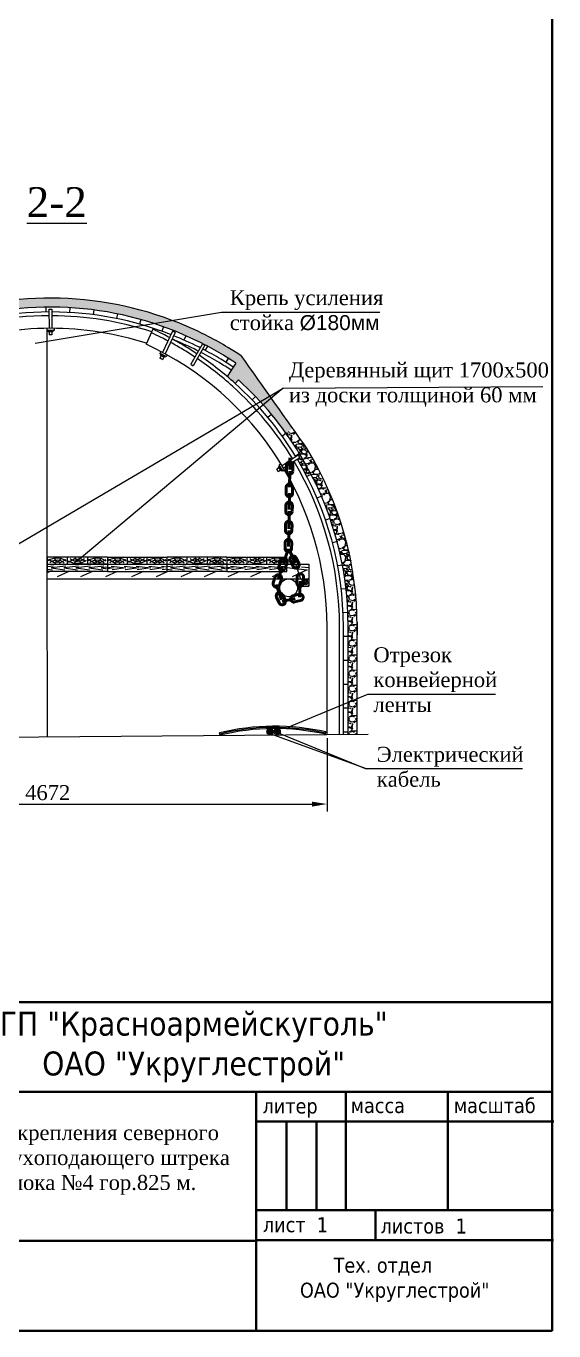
# Model space of a CAD drawing. Header units: millimetres. Extents: x -46762 to 161452, y -66984 to 31524.
# Drawn here: x -22425 to -18009, y -331 to 10580 of the extents above; entities that cross this region are included whole.
import ezdxf

# ---------------------------------------------------------------- set-up
doc = ezdxf.new("R2010")
doc.units = ezdxf.units.MM
doc.header["$LTSCALE"] = 0.5
doc.styles.get("Standard").update_dxf_attribs({"font": 'TIMES.TTF'})
doc.linetypes.add('BATTING', pattern='A,0.00254,-2.54,[134,ltypeshp.shx,S=2.54,R=0,X=-2.54,Y=0],-5.08,[134,ltypeshp.shx,S=2.54,R=180,X=2.54,Y=0],-2.54', length=10.16254)
doc.dimstyles.new('ISO-25', dxfattribs={"dimscale": 50, "dimtxt": 2.5, "dimasz": 2.5, "dimexe": 1.25, "dimexo": 0.625, "dimtad": 1, "dimdec": 0, "dimtxsty": 'Standard', "dimcen": 2.5, "dimadec": 0, "dimazin": 0, "dimtfac": 1, "dimtdec": 0, "dimtmove": 0, "dimatfit": 3, "dimfxl": 1, "dimarcsym": 0})
pattern_1 = [(228.0128, (-87551.027, 2118.515), (-1016.0008633, -1143.0014045), [17.08605, -1691.525]), (184.9697, (-87562.4573, 2105.8154), (1524.0024653, 126.99910377), [29.32025, -2902.7]), (132.5104, (-87591.667, 2103.2754), (1269.9990759, -1397.0013646), [20.6741, -2046.735]), (267.2737, (-87641.197, 2071.5254), (126.99944854, 2539.99918267), [26.70025, -2643.32]), (292.8337, (-87642.467, 2044.8554), (-635.0018028, 1524.0008665), [26.1817, -2591.99]), (357.2737, (-87632.307, 2020.7254), (-2539.99918267, 126.99944854), [26.70025, -2643.32]), (37.6942, (-87605.6373, 2019.4554), (-1651.00104306, -1269.99886785), [35.3097, -3495.655]), (72.2553, (-87577.6973, 2041.0454), (889.00177827, 2794.0008103), [33.336, -3300.265]), (121.4296, (-87567.537, 2072.7954), (-1016.00026176, 1650.998058), [26.79065, -2652.275]), (175.2364, (-87581.507, 2095.655), (1396.9989027, -126.9988081), [30.58565, -1498.695]), (222.3974, (-87611.9873, 2098.1954), (-1524.00004586, -1396.99818253), [39.5539, -3915.84]), (138.8141, (-87515.467, 2070.255), (-888.9994337, 761.9988279), [13.50025, -1336.53]), (171.4692, (-87525.627, 2079.1454), (1650.9974798, -254.00064), [25.6841, -2542.73]), (225, (-87551.03, 2082.955), (-3e-14, -126.99991), [17.96045, -161.6445]), (203.1986, (-87559.917, 2098.195), (635.0021413, 254.0011137), [9.67205, -957.53]), (291.8014, (-87568.807, 2094.385), (-127.000089, 381.0002454), [13.6783, -670.24]), (30.9638, (-87563.727, 2081.685), (380.999598, 254.000198), [22.216, -718.315]), (161.5651, (-87544.677, 2093.115), (254.000116, -126.99981), [16.06435, -385.545]), (16.3895, (-87642.467, 2094.3854), (1270.0007007, 380.9992075), [22.5044, -2227.94]), (70.3462, (-87620.877, 2100.735), (-507.9985844, -1396.9980244), [18.87995, -1869.11]), (293.1986, (-87544.677, 2118.515), (-254.0011137, 635.0021413), [19.344, -947.86]), (343.6105, (-87537.057, 2100.7354), (-1270.0007007, 380.9992075), [22.5044, -2227.94]), (339.444, (-87642.467, 2015.645), (-635.0007882, 253.9996918), [21.70175, -1063.385]), (294.7751, (-87622.147, 2008.025), (-634.9985202, 1396.9993513), [18.1836, -1800.18]), (66.8014, (-87543.407, 1991.515), (254.0011137, 635.0021413), [19.344, -947.86]), (17.354, (-87535.787, 2009.2954), (-1651.0000891, -507.9992338), [21.28915, -2107.62]), (69.444, (-87605.637, 1991.515), (-253.9996918, -635.0007882), [10.8509, -1074.24]), (101.3099, (-87551.027, 1991.515), (-126.999373, 507.998373), [6.47575, -641.1]), (165.9638, (-87552.297, 1997.865), (381.000268, -126.99978), [26.1817, -497.4525]), (186.009, (-87577.697, 2004.2154), (1269.9981272, 126.9997034), [24.26335, -2402.07]), (303.6901, (-87563.727, 2070.255), (-127.000044, 253.999755), [18.3162, -439.589]), (353.1572, (-87553.5673, 2055.0154), (2159.00089283, -254.0011376), [31.97785, -3165.8]), (60.9454, (-87521.817, 2051.205), (-507.9988183, -888.9978805), [13.0754, -1294.47]), (90, (-87515.47, 2062.64), (-127, 127), [7.62, -119.38]), (120.2564, (-87580.237, 2008.025), (507.9989233, -888.9995516), [17.64335, -1746.695]), (48.0128, (-87589.127, 2023.265), (1016.0008633, 1143.0014045), [34.17215, -1674.44]), (0, (-87566.27, 2048.67), (127, 127), [33.02, -93.98]), (325.3048, (-87533.247, 2048.665), (-1269.99779955, 889.0000845), [20.0805, -1987.965]), (254.0546, (-87516.737, 2037.235), (-127.000324, -508.00121), [18.49145, -906.085]), (207.646, (-87521.8173, 2019.4554), (-2412.99915245, -1270.00079874), [30.10725, -2980.625]), (175.4261, (-87548.4873, 2005.4854), (-1651.00038024, 126.99938556), [31.85145, -3153.29]), (175.4261, (-87548.4873, 2005.4854), (-1651.00038024, 126.99938556), [31.85145, -3153.29])]

# ---------------------------------------------------------------- blocks, each defined once
blk = doc.blocks.new('*D20')
at = {"color": 0, "lineweight": -2}
for p, q in [((-24580, 4590), (-24580, 4012)), ((-19907, 4627), (-19907, 4012)), ((-24455, 4075), (-20032, 4075))]:
    blk.add_line(p, q, dxfattribs=at)
at = {"color": 0}
for points in [[(-24455, 4095), (-24455, 4054), (-24580, 4075)], [(-20032, 4095), (-20032, 4054), (-19907, 4075)]]:
    blk.add_solid(points, dxfattribs=at)
at = {"layer": 'Defpoints', "color": 0}
for p in [(-24580, 4621), (-19907, 4658), (-19907, 4075)]:
    blk.add_point(p, dxfattribs=at)
at = {"color": 0, "lineweight": 15, "insert": (-22244, 4170), "char_height": 125, "attachment_point": 5}
blk.add_mtext('4672', dxfattribs=at)

msp = doc.modelspace()

# ---------------------------------------------------------------- hatches: boundary and pattern name
at = {"ltscale": 2}
h = msp.add_hatch(dxfattribs=at)
h.set_pattern_fill('GRAVEL', color=256, scale=5, style=0)
h.set_pattern_definition(pattern_1)
h.paths.add_polyline_path([(-23697.66, 7651.65), (-23732.3, 7702.81, 0.00002849), (-23732.56, 7702.64), (-23750.25, 7729.31), (-23772.35, 7762.65, -0.01324575), (-23646.24, 7841.53, -0.01746551), (-23473.9, 7935.13, -0.02187259), (-23249.57, 8035, -0.09405813), (-22220.74, 8230.27), (-22220.74, 8305.27, 0.09405813), (-23277.05, 8104.79, 0.02187259), (-23507.37, 8002.25, 0.01746551), (-23684.31, 7906.15, 0.01324575), (-23813.79, 7825.16, 0.03169954), (-24486.45, 6881.27, 0.02224371), (-24597.4, 6653.19), (-24531.43, 6616.75, -0.02289712), (-24420.53, 6845.49, -0.08522939), (-23838.87, 7583.79), (-23812.1, 7554.08, -0.01373888)])
h = msp.add_hatch(dxfattribs=at)
h.set_pattern_fill('GRAVEL', color=256, scale=5, style=0)
h.set_pattern_definition(pattern_1)
h.paths.add_polyline_path([(-20627.69, 7825.16, 0.01110516), (-20735.96, 7893.53, 0.01580082), (-20895, 7982.37, 0.02407775), (-21147.28, 8097.97, 0.09468197), (-22209.42, 8305.25, 0.00098218), (-22220.74, 8305.27), (-22220.74, 8230.27, -0.00098218), (-22209.71, 8230.25, -0.09468197), (-21175.21, 8028.36, -0.02407775), (-20929.49, 7915.77, -0.01580082), (-20774.59, 7829.24, -0.01110516), (-20669.14, 7762.65), (-20691.24, 7729.31), (-20743.23, 7650.89, -0.0082353), (-20675.27, 7591.65), (-20648.5, 7621.36, -0.05404135), (-20249.61, 7175.11), (-20196.68, 7216.81, -0.00100216)])
h = msp.add_hatch(dxfattribs=at)
h.set_pattern_fill('GRAVEL', color=256, scale=5, style=0)
h.set_pattern_definition(pattern_1)
h.paths.add_polyline_path([(-20070.06, 7037.67, -0.00010043), (-20196.95, 7216.6), (-20249.61, 7175.11, -0.01828476), (-20137.51, 7005.82), (-20171.65, 6984.97, -0.00069968), (-20167.66, 6978.43), (-20147.44, 6991.51), (-20134.58, 6971.25), (-20155.3, 6957.85, -0.01513296), (-20074.95, 6813.01), (-20039.88, 6831.1, -0.07272777), (-19778.73, 6074.47), (-19704.86, 6087.49, 0.09030634)])
h = msp.add_hatch(dxfattribs=at)
h.set_pattern_fill('GRAVEL', color=256, scale=5, style=0)
h.set_pattern_definition(pattern_1)
h.paths.add_polyline_path([(-19704.34, 6084.75), (-19778.55, 6073.51, -0.01632835), (-19750.82, 5895.05), (-19672.61, 5871.82, 0.01895074)])
h.paths.add_polyline_path([(-19672.61, 5871.82), (-19750.82, 5895.05, -0.02862446), (-19730.49, 5579.25), (-19655.65, 5595.84, 0.02434565)])
h = msp.add_hatch(dxfattribs=at)
h.set_pattern_fill('GRAVEL', color=256, scale=5, style=0)
h.set_pattern_definition(pattern_1)
h.paths.add_polyline_path([(-19655.65, 5595.84), (-19730.49, 5579.25, -0.00161747), (-19730.43, 5561.36), (-19655.43, 5490.4)])
h = msp.add_hatch(dxfattribs=at)
h.set_pattern_fill('GRAVEL', color=256, scale=5, style=0)
h.set_pattern_definition(pattern_1)
h.paths.add_polyline_path([(-19730.43, 5561.36, -0.00027377), (-19730.43, 5558.33), (-19730.43, 5494.56), (-19710.98, 5466.44), (-19655.43, 5489.65), (-19655.43, 5490.4)])
h = msp.add_hatch(dxfattribs=at)
h.set_pattern_fill('GRAVEL', color=256, scale=5, style=0)
h.set_pattern_definition(pattern_1)
h.paths.add_polyline_path([(-19730.43, 5494.56), (-19730.43, 5350.71), (-19655.43, 5336.3), (-19655.43, 5386.13)])
h = msp.add_hatch(dxfattribs=at)
h.set_pattern_fill('GRAVEL', color=256, scale=5, style=0)
h.set_pattern_definition(pattern_1)
h.paths.add_polyline_path([(-19655.43, 5489.65), (-19710.98, 5466.44), (-19655.43, 5386.13)])
h = msp.add_hatch(dxfattribs=at)
h.set_pattern_fill('GRAVEL', color=256, scale=5, style=0)
h.set_pattern_definition(pattern_1)
h.paths.add_polyline_path([(-19655.43, 5336.3), (-19730.43, 5350.71), (-19730.43, 5148.39), (-19655.43, 5186.38)])
h.paths.add_polyline_path([(-19655.43, 5186.38), (-19730.43, 5148.39), (-19730.43, 4829.52), (-19655.43, 4795.02)])
edge = h.paths.add_edge_path()
edge.add_line((-19655.43, 4795.02), (-19730.43, 4829.52))
edge.add_line((-19730.43, 4829.52), (-19730.43, 4660.51))
edge.add_spline(control_points=[(-19730.43, 4660.51), (-19705.42, 4661.33), (-19680.42, 4662.19), (-19655.43, 4663.1)], knot_values=[37.16319278, 37.16319278, 37.16319278, 37.16319278, 38.66341636, 38.66341636, 38.66341636, 38.66341636], degree=3, periodic=0)
edge.add_line((-19655.43, 4663.1), (-19655.43, 4795.02))
at = {"lineweight": 15, "ltscale": 0.05}
for points in [[(-20359.96, 4679.5, 1), (-20409.96, 4679.5, 1)], [(-20298.7, 4679.99, 1), (-20348.7, 4679.99, 1)]]:
    msp.add_hatch(color=256, dxfattribs=at).paths.add_polyline_path(points)

# ---------------------------------------------------------------- linework, layer by layer
at = {"lineweight": 40}
for p, q in [((-18022.98, 18482.97), (-18022.98, -330.51)), ((-27272.98, 2419.49), (-18022.98, 2419.49)), ((-18022.98, -330.51), (-18022.98, 2419.49)), ((-24022.73, 1668.6), (-18022.73, 1668.6)), ((-20500.02, -321.65), (-20500.02, 1664.71)), ((-19748.69, 684.11), (-19748.69, 1661.18)), ((-18896.53, 1665.1), (-18896.53, 680.18)), ((-20498.75, 1421.82), (-18009.03, 1421.82)), ((-20247.42, 1421.82), (-20247.42, 680.18)), ((-19996.09, 1421.82), (-19996.09, 680.18)), ((-20498.75, 680.18), (-18012.96, 680.18)), ((-19501.29, 680.18), (-19501.29, 432.97)), ((-24020.39, 423.88), (-20498.68, 423.88)), ((-20498.75, 429.05), (-18012.96, 429.05)), ((-46762.33, -330.51), (-18022.98, -330.51))]:
    msp.add_line(p, q, dxfattribs=at)
at = {"lineweight": 15, "ltscale": 0.05}
for p, q in [((-22348.64, 7927.84), (-20790.04, 8188.83)), ((-19567.96, 4990.85), (-20234.71, 4713.92)), ((-18498.24, 4990.85), (-19567.96, 4990.85))]:
    msp.add_line(p, q, dxfattribs=at)
at = {"ltscale": 2}
for p, q in [((-22259.2, 8230.01), (-22258.65, 8190.01)), ((-22059.12, 8225.62), (-22061.42, 8185.68)), ((-21858.84, 8206.85), (-21864, 8167.19)), ((-21661.43, 8174), (-21669.4, 8134.81)), ((-21465.87, 8126.9), (-21476.62, 8088.37)), ((-22250.65, 8042.67), (-22250.25, 6078.72)), ((-21275.15, 8066.27), (-21288.62, 8028.6)), ((-21088.29, 7991.79), (-21104.42, 7955.19)), ((-20908.15, 7904.6), (-20926.85, 7869.24)), ((-21047.39, 7752.7), (-21026.76, 7740.47)), ((-20733.81, 7804.27), (-20754.99, 7770.33)), ((-20731.65, 7804.09), (-20753.75, 7770.76)), ((-20669.14, 7762.65), (-20691.24, 7729.31)), ((-20691.24, 7729.31), (-20743.23, 7650.89)), ((-20648.5, 7621.36), (-20675.27, 7591.65)), ((-20504.74, 7482.13), (-20533.59, 7454.42)), ((-20370.72, 7332.09), (-20401.5, 7306.54)), ((-20249.61, 7175.11), (-20281.06, 7150.33)), ((-20137.51, 7005.82), (-20171.65, 6984.97)), ((-20039.88, 6831.1), (-20074.95, 6813.01)), ((-19953.99, 6649.2), (-19990.49, 6633.61)), ((-19881.88, 6462.53), (-19919.59, 6449.54)), ((-19823.18, 6270.11), (-19861.86, 6259.86)), ((-22250.25, 6080.68), (-20058.71, 6080.68)), ((-22250.25, 6078.72), (-22249.96, 4639.51)), ((-20167.24, 6074.86), (-20129.99, 5959.43)), ((-20058.71, 6080.68), (-20058.71, 5958.39)), ((-19778.55, 6073.51), (-19818.21, 6067.51)), ((-22250.23, 5958.39), (-20058.71, 5958.39)), ((-19748.57, 5876.08), (-19788.4, 5871.49)), ((-19732.89, 5676.56), (-19772.91, 5674.85)), ((-19655.65, 5595.84), (-19655.43, 5490.4)), ((-19730.43, 5475.52), (-19770.43, 5475.52)), ((-19730.43, 5275.52), (-19770.43, 5275.52)), ((-19730.43, 5075.52), (-19770.43, 5075.52)), ((-19730.43, 4875.52), (-19770.43, 4875.52)), ((-24908.24, 4618.25), (-19562.65, 4658.33)), ((-19730.43, 4675.52), (-19770.43, 4675.52))]:
    msp.add_line(p, q, dxfattribs=at)
for p, q in [((-22234.06, 8214.24), (-22210.06, 8214.24)), ((-22234.06, 8214.24), (-22232.72, 8052.48)), ((-22210.06, 8214.25), (-22208.74, 8052.16)), ((-22250.74, 8052.69), (-22250.6, 8036.04)), ((-22241.27, 8035.79), (-22241.17, 8023.5)), ((-22232.6, 8035.86), (-22232.3, 7999.82)), ((-22220.74, 8023.22), (-22220.74, 8035.68)), ((-22208.59, 8035.43), (-22208.29, 7998.73)), ((-22200.13, 8035.18), (-22199.97, 8022.75)), ((-22190.75, 8051.85), (-22190.59, 8034.95)), ((-21363.72, 8044.92), (-21420.97, 7920.45)), ((-21198.88, 8029.02), (-21282.83, 7850.12)), ((-21177.66, 8017.75), (-21261.34, 7839.47)), ((-21298.98, 7858.1), (-21306.05, 7843.02)), ((-20950.29, 7924.82), (-21047.39, 7752.7)), ((-20929.97, 7912), (-21026.76, 7740.47)), ((-21289.9, 7835.08), (-21305.21, 7802.45)), ((-21297.75, 7838.77), (-21302.97, 7827.64)), ((-21279.57, 7829.93), (-21284.45, 7818.44)), ((-21268.44, 7824.31), (-21284.03, 7791.09)), ((-21260.91, 7820.43), (-21266.14, 7809.15)), ((-21245.25, 7831.41), (-21252.41, 7816.1)), ((-20714.04, 7707.23), (-20714.04, 7707.23)), ((-20691.24, 7729.31), (-20708.92, 7702.64)), ((-20708.37, 7703.48), (-20708.37, 7703.48)), ((-20147.44, 6991.51), (-20283.29, 6903.68)), ((-20147.44, 6991.51), (-20134.58, 6971.25)), ((-20297.25, 6894.67), (-20327.52, 6875.1)), ((-20284.75, 6874.17), (-20315.57, 6854.25)), ((-20301.96, 6901.95), (-20312.28, 6895.28)), ((-20292.76, 6919), (-20306.75, 6909.96)), ((-20301.57, 6877.89), (-20291.05, 6884.57)), ((-20134.57, 6971.25), (-20270.71, 6883.27)), ((-20280.43, 6866.89), (-20290.83, 6860.1)), ((-20261.32, 6867.91), (-20275.51, 6858.71)), ((-19907.43, 4658.33), (-19907.43, 5558.33)), ((-19802.43, 4658.33), (-19802.43, 5558.33)), ((-19770.43, 4658.33), (-19770.43, 5558.33)), ((-19730.43, 4658.33), (-19730.43, 5558.33)), ((-19655.43, 4658.33), (-19655.43, 5558.33))]:
    msp.add_line(p, q)
at = {"lineweight": 15, "ltscale": 2}
for p, q in [((-20790.04, 8188.83), (-19465.67, 8188.83)), ((-22719.49, 6115.52), (-20273.91, 7554.01)), ((-20273.91, 7554.01), (-21997.3, 6106.16)), ((-20273.91, 7554.01), (-18101.13, 7567.92)), ((-19577.03, 4368.77), (-20384.1, 4662.39)), ((-20315.14, 4671.95), (-19580.22, 4368.24)), ((-18270.92, 4368.77), (-19577.03, 4368.77))]:
    msp.add_line(p, q, dxfattribs=at)
at = {"lineweight": 50}
for p, q in [((-20246.89, 6858.75), (-20246, 6911.63)), ((-20217.42, 6970.79), (-20219.07, 6873.11)), ((-20192.83, 6857.84), (-20191.94, 6910.72)), ((-20249.88, 6673.05), (-20248.99, 6725.93)), ((-20195.82, 6672.15), (-20194.93, 6725.03)), ((-20252.42, 6522.03), (-20251.53, 6574.91)), ((-20198.36, 6521.12), (-20197.47, 6574.01)), ((-20224.78, 6525.21), (-20227.28, 6376.42)), ((-20255.11, 6362.06), (-20254.22, 6414.95)), ((-20201.04, 6361.16), (-20200.16, 6414.04)), ((-20257.64, 6211.04), (-20256.75, 6263.92)), ((-20203.58, 6210.14), (-20202.69, 6263.02)), ((-20309.07, 6061.62), (-20292.19, 6111.74)), ((-20225.62, 6208.84), (-20173.05, 6089.25)), ((-20191.56, 6064), (-20214.33, 6111.73)), ((-20142.75, 6087.28), (-20165.53, 6135.01)), ((-20257.83, 6044.36), (-20240.95, 6094.48)), ((-20356.7, 5923.97), (-20339.82, 5974.1)), ((-20332.28, 5910.18), (-20288.54, 5782.91)), ((-20305.45, 5906.72), (-20288.57, 5956.84)), ((-20157.61, 5974.82), (-20159.91, 5921.99)), ((-20103.59, 5972.46), (-20105.89, 5919.63)), ((-20307.05, 5757.66), (-20329.82, 5805.4)), ((-20258.25, 5780.94), (-20281.02, 5828.68)), ((-20140.38, 5829.43), (-20191.92, 5817.56)), ((-20128.24, 5776.75), (-20179.78, 5764.87))]:
    msp.add_line(p, q, dxfattribs=at)
at = {"linetype": 'Continuous', "lineweight": 50}
for p, q in [((-20219.04, 6859.82), (-20221.31, 6724.66)), ((-20222.03, 6674.12), (-20224.3, 6538.97)), ((-20227.26, 6363.14), (-20229.53, 6227.98)), ((-20231.04, 6209.93), (-20271.64, 6085.56)), ((-20281.63, 6059.7), (-20314.51, 5962.02)), ((-20138.8, 5804.02), (-20132.9, 5939.07)), ((-20282.73, 5768.52), (-20173.11, 5793.91))]:
    msp.add_line(p, q, dxfattribs=at)
at = {"ltscale": 0.05}
for p, q in [((-22244.71, 6080.68), (-22244.71, 6140.68)), ((-22244.71, 6080.68), (-22244.71, 6140.68)), ((-21892.23, 6140.68), (-22243.73, 6140.68)), ((-22238.43, 6122.02), (-22176.84, 6086.39)), ((-22192.59, 6134.97), (-22165.86, 6092.4)), ((-22131.46, 6133.58), (-22156.53, 6098.99)), ((-22092.09, 6117.39), (-22152.3, 6087.78)), ((-22078.71, 6080.68), (-22078.71, 6140.68)), ((-22069.4, 6098), (-22007.81, 6133.63)), ((-22023.55, 6085.04), (-21996.83, 6127.61)), ((-21962.42, 6086.43), (-21987.5, 6121.03)), ((-21744.71, 6140.68), (-21984.58, 6140.68)), ((-21923.06, 6102.63), (-21983.26, 6132.24)), ((-21910.71, 6140.68), (-21910.71, 6080.68)), ((-21905.13, 6122.02), (-21843.54, 6086.39)), ((-21859.28, 6134.97), (-21832.56, 6092.4)), ((-21798.15, 6133.58), (-21823.23, 6098.99)), ((-21758.79, 6117.39), (-21818.99, 6087.78)), ((-21744.71, 6140.68), (-21504.84, 6140.68)), ((-21744.71, 6140.68), (-21744.71, 6080.68)), ((-21744.71, 6140.68), (-21744.71, 6080.68)), ((-21736.4, 6122.02), (-21674.81, 6086.39)), ((-21690.56, 6134.97), (-21663.83, 6092.4)), ((-21629.42, 6133.58), (-21654.5, 6098.99)), ((-21590.06, 6117.39), (-21650.26, 6087.78)), ((-21597.19, 6140.68), (-21245.69, 6140.68)), ((-21578.71, 6140.68), (-21578.71, 6080.68)), ((-21567.37, 6098), (-21505.78, 6133.63)), ((-21521.52, 6085.04), (-21494.8, 6127.61)), ((-21460.39, 6086.43), (-21485.47, 6121.03)), ((-21421.03, 6102.63), (-21481.23, 6132.24)), ((-21410.71, 6080.68), (-21410.71, 6140.68)), ((-21403.1, 6122.02), (-21341.51, 6086.39)), ((-21357.25, 6134.97), (-21330.52, 6092.4)), ((-21296.12, 6133.58), (-21321.2, 6098.99)), ((-21256.76, 6117.39), (-21316.96, 6087.78)), ((-21244.71, 6080.68), (-21244.71, 6140.68)), ((-21244.71, 6080.68), (-21244.71, 6140.68)), ((-20892.23, 6140.68), (-21243.73, 6140.68)), ((-21235.98, 6122.02), (-21174.39, 6086.39)), ((-21190.13, 6134.97), (-21163.41, 6092.4)), ((-21129, 6133.58), (-21154.08, 6098.99)), ((-21089.64, 6117.39), (-21149.84, 6087.78)), ((-21078.71, 6080.68), (-21078.71, 6140.68)), ((-21066.95, 6098), (-21005.36, 6133.63)), ((-21021.1, 6085.04), (-20994.37, 6127.61)), ((-20959.97, 6086.43), (-20985.05, 6121.03)), ((-20744.71, 6140.68), (-20984.58, 6140.68)), ((-20920.61, 6102.63), (-20980.81, 6132.24)), ((-20910.71, 6140.68), (-20910.71, 6080.68)), ((-20902.68, 6122.02), (-20841.08, 6086.39)), ((-20856.83, 6134.97), (-20830.1, 6092.4)), ((-20795.7, 6133.58), (-20820.78, 6098.99)), ((-20756.34, 6117.39), (-20816.54, 6087.78)), ((-20744.71, 6140.68), (-20744.71, 6080.68)), ((-20744.71, 6140.68), (-20504.84, 6140.68)), ((-20744.71, 6140.68), (-20744.71, 6080.68)), ((-20734.64, 6122.02), (-20673.05, 6086.39)), ((-20688.8, 6134.97), (-20662.07, 6092.4)), ((-20627.66, 6133.58), (-20652.74, 6098.99)), ((-20588.3, 6117.39), (-20648.5, 6087.78)), ((-20597.19, 6140.68), (-20245.69, 6140.68)), ((-20578.71, 6140.68), (-20578.71, 6080.68)), ((-20565.61, 6098), (-20504.02, 6133.63)), ((-20519.76, 6085.04), (-20493.03, 6127.61)), ((-20458.63, 6086.43), (-20483.71, 6121.03)), ((-20419.27, 6102.63), (-20479.47, 6132.24)), ((-20410.71, 6080.68), (-20410.71, 6140.68)), ((-20401.34, 6122.02), (-20339.75, 6086.39)), ((-20355.49, 6134.97), (-20328.76, 6092.4)), ((-20294.36, 6133.58), (-20319.44, 6098.99)), ((-20255, 6117.39), (-20315.2, 6087.78)), ((-20244.71, 6080.68), (-20244.71, 6140.68)), ((-22250.24, 6039.06), (-22244.71, 6038.42)), ((-22221.15, 6020.68), (-22250.24, 6007.57)), ((-22244.71, 6020.68), (-22244.71, 6080.68)), ((-22244.71, 6020.68), (-22244.71, 6080.68)), ((-22196.39, 6065.5), (-22244.71, 6059.35)), ((-22244.71, 6038.97), (-22204.22, 6033.08)), ((-21744.71, 6020.68), (-22244.71, 6020.68)), ((-22092.34, 6065.5), (-22215.41, 6049.85)), ((-22215.41, 6049.85), (-22100.17, 6033.08)), ((-22066.26, 6020.68), (-22165.39, 5976.01)), ((-21986.05, 6065.5), (-22109.12, 6049.85)), ((-22109.12, 6049.85), (-21993.89, 6033.08)), ((-21885.36, 6065.5), (-22008.43, 6049.85)), ((-22008.43, 6049.85), (-21893.19, 6033.08)), ((-21744.71, 6080.68), (-21984.58, 6080.68)), ((-21869.67, 6020.68), (-21968.8, 5976.01)), ((-21775.72, 6065.5), (-21898.79, 6049.85)), ((-21898.79, 6049.85), (-21783.55, 6033.08)), ((-21744.71, 6056.49), (-21796.98, 6049.85)), ((-21796.98, 6049.85), (-21744.71, 6042.24)), ((-21662.69, 6020.68), (-21761.82, 5976.01)), ((-21744.71, 6080.68), (-21504.84, 6080.68)), ((-21744.71, 6080.68), (-21744.71, 6020.68)), ((-21744.71, 6080.68), (-21744.71, 6020.68)), ((-21744.71, 6056.49), (-21692.45, 6049.85)), ((-21692.45, 6049.85), (-21744.71, 6042.24)), ((-21744.71, 6020.68), (-21244.71, 6020.68)), ((-21713.7, 6065.5), (-21590.64, 6049.85)), ((-21590.64, 6049.85), (-21705.87, 6033.08)), ((-21604.06, 6065.5), (-21480.99, 6049.85)), ((-21480.99, 6049.85), (-21596.23, 6033.08)), ((-21443.16, 6020.68), (-21542.29, 5976.01)), ((-21503.37, 6065.5), (-21380.3, 6049.85)), ((-21380.3, 6049.85), (-21495.54, 6033.08)), ((-21397.08, 6065.5), (-21274.01, 6049.85)), ((-21274.01, 6049.85), (-21389.25, 6033.08)), ((-21238.87, 6020.68), (-21338, 5976.01)), ((-21293.03, 6065.5), (-21244.71, 6059.35)), ((-21244.71, 6038.97), (-21285.2, 6033.08)), ((-21244.71, 6020.68), (-21244.71, 6080.68)), ((-21244.71, 6020.68), (-21244.71, 6080.68)), ((-21196.39, 6065.5), (-21244.71, 6059.35)), ((-21244.71, 6038.97), (-21204.22, 6033.08)), ((-20744.71, 6020.68), (-21244.71, 6020.68)), ((-21092.34, 6065.5), (-21215.41, 6049.85)), ((-21215.41, 6049.85), (-21100.17, 6033.08)), ((-21030.33, 6020.68), (-21129.45, 5976.01)), ((-20986.05, 6065.5), (-21109.12, 6049.85)), ((-21109.12, 6049.85), (-20993.89, 6033.08)), ((-20885.36, 6065.5), (-21008.43, 6049.85)), ((-21008.43, 6049.85), (-20893.19, 6033.08)), ((-20744.71, 6080.68), (-20984.58, 6080.68)), ((-20835.69, 6020.68), (-20934.82, 5976.01)), ((-20775.72, 6065.5), (-20898.79, 6049.85)), ((-20898.79, 6049.85), (-20783.55, 6033.08)), ((-20744.71, 6056.49), (-20796.98, 6049.85)), ((-20796.98, 6049.85), (-20744.71, 6042.24)), ((-20744.71, 6080.68), (-20744.71, 6020.68)), ((-20744.71, 6080.68), (-20504.84, 6080.68)), ((-20744.71, 6080.68), (-20744.71, 6020.68)), ((-20744.71, 6056.49), (-20692.45, 6049.85)), ((-20692.45, 6049.85), (-20744.71, 6042.24)), ((-20744.71, 6020.68), (-20244.71, 6020.68)), ((-20637.07, 6020.68), (-20736.19, 5976.01)), ((-20713.7, 6065.5), (-20590.64, 6049.85)), ((-20590.64, 6049.85), (-20705.87, 6033.08)), ((-20604.06, 6065.5), (-20480.99, 6049.85)), ((-20480.99, 6049.85), (-20596.23, 6033.08)), ((-20447.8, 6020.68), (-20546.92, 5976.01)), ((-20503.37, 6065.5), (-20380.3, 6049.85)), ((-20380.3, 6049.85), (-20495.54, 6033.08)), ((-20397.08, 6065.5), (-20274.01, 6049.85)), ((-20274.01, 6049.85), (-20389.25, 6033.08)), ((-20265.86, 6020.68), (-20364.98, 5976.01)), ((-20293.03, 6065.5), (-20244.71, 6059.35)), ((-20244.71, 6038.97), (-20285.2, 6033.08)), ((-20244.71, 6020.68), (-20244.71, 6080.68)), ((-20244.71, 6052.61), (-20073.28, 6032.58)), ((-20244.71, 6033.19), (-20239.46, 6032.58)), ((-20239.46, 6032.58), (-20244.71, 6030.21)), ((-20073.28, 6032.58), (-20198.8, 5976.01)), ((-20119.6, 6059.79), (-20058.71, 6052.68)), ((-20118.71, 5958.39), (-20118.71, 5898.39)), ((-20118.71, 5898.39), (-20058.71, 5898.39)), ((-20109.46, 5949.14), (-20091.13, 5930.81)), ((-20109.46, 5907.63), (-20091.13, 5925.97)), ((-20074.43, 5907.42), (-20086.4, 5926.56)), ((-20070.07, 5953.79), (-20085.83, 5931.62)), ((-20058.71, 5958.39), (-20058.71, 5898.39)), ((-20802.27, 4651.16), (-20808.14, 4670.31)), ((-19919.43, 4658.23), (-19916.07, 4677.73))]:
    msp.add_line(p, q, dxfattribs=at)
at = {"ltscale": 2}
msp.add_circle((-20228.35, 5883.39), 75, dxfattribs=at)
at = {"ltscale": 0.05}
for centre, radius in [((-20088.71, 5928.39), 20), ((-20088.71, 5928.39), 6.06), ((-20384.96, 4679.5), 25), ((-20323.7, 4679.99), 25)]:
    msp.add_circle(centre, radius, dxfattribs=at)
for centre, radius, start, end in [((-22220.74, 5422.27), 2883, 89.774901, 111.493301), ((-22220.74, 5422.27), 2883, 68.139888, 89.774901), ((-22220.74, 5422.27), 2808, 89.774901, 111.493301), ((-22220.74, 5422.27), 2768, 90.271553, 111.493301), ((-22220.74, 5422.27), 2768, 68.637541, 89.774901), ((-22220.74, 5422.27), 2808, 68.139888, 89.774901), ((-22220.74, 5422.27), 2736, 90.269188, 111.456827), ((-22220.74, 5422.27), 2736, 71.959885, 89.76681), ((-22220.74, 5422.27), 2883, 62.62274, 68.139888), ((-22215.75, 5388.39), 2664.88, 90.107374, 108.890974), ((-22265.27, 5574.08), 2462, 88.261614, 89.658457), ((-22265.27, 5574.08), 2449.54, 88.472311, 89.436064), ((-22336.23, 5470.95), 2531, 87.405597, 87.653128), ((-22336.23, 5470.95), 2531, 87.405597, 87.653128), ((-22346.9, 5196.21), 2805.95, 87.168617, 87.665256), ((-22225.74, 5388.39), 2664.88, 72.346799, 89.892626), ((-22507.43, 5558.33), 2705, 63.397537, 65.3), ((-22507.43, 5558.33), 2737, 63.414662, 65.3), ((-22507.43, 5558.33), 2705, 62.000018, 63.397537), ((-22507.43, 5558.33), 2737, 62.033506, 63.414662), ((-22492.09, 5566.99), 2781, 61.793818, 62.28888), ((-22220.74, 5422.27), 2768, 63.430874, 68.139888), ((-22220.74, 5422.27), 2808, 62.62274, 68.139888), ((-22220.74, 5422.27), 2883, 59.001761, 62.62274), ((-22507.43, 5558.33), 2600, 0, 65.3), ((-22507.43, 5558.33), 2705, 58.965169, 61.491147), ((-22507.43, 5558.33), 2737, 58.983966, 61.530519), ((-22220.74, 5422.27), 2736, 63.414133, 67.75488), ((-22507.43, 5558.33), 2705, 56.469953, 58.965169), ((-22507.43, 5558.33), 2737, 56.517999, 58.983966), ((-22220.74, 5422.27), 2736, 63.149646, 63.414133), ((-22220.74, 5422.27), 2768, 63.119832, 63.430874), ((-22424.02, 5566.41), 2781, 57.504356, 57.999418), ((-22220.74, 5422.27), 2768, 59.001761, 62.62274), ((-22220.74, 5422.27), 2808, 59.001761, 62.62274), ((-22220.74, 5422.27), 2883, 56.456751, 59.001761), ((-22383.52, 5629.31), 2462, 62.649835, 64.046678), ((-22620.47, 5323.85), 2805.95, 61.556823, 62.053477), ((-22492.09, 5566.99), 2531, 61.793818, 62.041349), ((-22492.09, 5566.99), 2531, 61.793818, 62.041349), ((-22383.52, 5629.31), 2449.54, 62.860532, 63.824284), ((-22507.43, 5558.33), 2705, 47.978112, 55.960459), ((-22507.43, 5558.33), 2737, 47.979093, 56.014413), ((-22220.74, 5422.27), 2736, 58.983385, 62.646812), ((-22220.74, 5422.27), 2736, 56.456751, 58.983385), ((-22220.74, 5422.27), 2768, 56.456751, 59.001761), ((-22220.74, 5422.27), 2808, 56.456751, 59.001761), ((425295.07, 322996.08), 546058.44, 215.2520448, 215.3532918), ((-22507.43, 5558.33), 2705, 31.236083, 47.978112), ((-22507.43, 5558.33), 2737, 31.255317, 47.979093), ((-22507.43, 5558.33), 2777, 31.255317, 47.979093), ((-22496.45, 5559.81), 2766.02, 359.969303, 31.370082), ((-22496.45, 5559.81), 2841.02, 359.969303, 31.370082), ((-22755.92, 5469.31), 2805.95, 29.575636, 30.072275), ((-22518.25, 5607.55), 2531, 29.812616, 30.060147), ((-22518.25, 5607.55), 2531, 29.812616, 30.060147), ((-22393.15, 5602.92), 2449.54, 30.87933, 31.843083), ((-22393.15, 5602.92), 2462, 30.668633, 32.065476), ((-22507.43, 5558.33), 2705, 0, 30.727686), ((-22507.43, 5558.33), 2737, 0, 30.752788)]:
    msp.add_arc(centre, radius, start, end)
at = {"linetype": 'Continuous', "lineweight": 50}
for centre, radius, start, end in [((-20219.3, 6911.12), 26.98, 359.037724, 179.037724), ((-20220.29, 6857.64), 26.67, 177.167775, 357.167775), ((-20222.88, 6672.31), 27.06, 177.979375, 359.662119), ((-20222.3, 6725.43), 26.98, 359.037724, 179.037724), ((-20224.83, 6574.4), 26.98, 359.037724, 179.037724), ((-20227.52, 6414.44), 26.98, 359.037724, 179.037724), ((-20225.82, 6520.92), 26.67, 177.167775, 357.167775), ((-20228.5, 6360.95), 26.67, 177.167775, 357.167775), ((-20230.06, 6263.42), 26.98, 359.037724, 179.037724), ((-20266.9, 6103.16), 26.98, 341.389453, 161.389453), ((-20231.04, 6209.93), 26.67, 177.167775, 357.167775), ((-20190.2, 6123.17), 26.98, 25.50274, 205.50274), ((-20284.06, 6052.49), 26.67, 159.519504, 339.519504), ((-20167.24, 6074.86), 26.67, 203.632791, 23.632791), ((-20331.68, 5914.85), 26.67, 159.519504, 339.519504), ((-20314.53, 5965.52), 26.98, 341.389453, 161.389453), ((-20132.57, 5920.85), 26.98, 177.499536, 357.499536), ((-20130.15, 5974.29), 26.67, 355.629587, 175.629587), ((-20305.69, 5816.84), 26.98, 25.50274, 205.50274), ((-20185.71, 5790.91), 26.98, 102.974202, 282.974202), ((-20133.57, 5802.83), 26.67, 281.104253, 101.104253), ((-20282.73, 5768.52), 26.67, 203.632791, 23.632791)]:
    msp.add_arc(centre, radius, start, end, dxfattribs=at)
at = {"ltscale": 0.05}
for centre, radius, start, end in [((-22168.15, 5995.02), 136.18, 54.73122, 122.282865), ((-22166.33, 6022.69), 91.16, 47.984245, 130.128711), ((-21999.12, 6225), 136.18, 237.717135, 305.26878), ((-21997.3, 6197.33), 91.16, 229.871289, 312.015755), ((-21996.83, 6151.21), 31.59, 223.179398, 316.820602), ((-21834.85, 5995.02), 136.18, 54.73122, 122.282865), ((-21833.03, 6022.69), 91.16, 47.984245, 130.128711), ((-21666.12, 5995.02), 136.18, 54.73122, 122.282865), ((-21664.3, 6022.69), 91.16, 47.984245, 130.128711), ((-21497.09, 6225), 136.18, 237.717135, 305.26878), ((-21495.27, 6197.33), 91.16, 229.871289, 312.015755), ((-21494.8, 6151.21), 31.59, 223.179398, 316.820602), ((-21332.82, 5995.02), 136.18, 54.73122, 122.282865), ((-21331, 6022.69), 91.16, 47.984245, 130.128711), ((-21165.7, 5995.02), 136.18, 54.73122, 122.282865), ((-21163.88, 6022.69), 91.16, 47.984245, 130.128711), ((-20996.66, 6225), 136.18, 237.717135, 305.26878), ((-20994.85, 6197.33), 91.16, 229.871289, 312.015755), ((-20994.37, 6151.21), 31.59, 223.179398, 316.820602), ((-20832.39, 5995.02), 136.18, 54.73122, 122.282865), ((-20830.58, 6022.69), 91.16, 47.984245, 130.128711), ((-20664.36, 5995.02), 136.18, 54.73122, 122.282865), ((-20662.54, 6022.69), 91.16, 47.984245, 130.128711), ((-20495.33, 6225), 136.18, 237.717135, 305.26878), ((-20493.51, 6197.33), 91.16, 229.871289, 312.015755), ((-20493.03, 6151.21), 31.59, 223.179398, 316.820602), ((-20331.06, 5995.02), 136.18, 54.73122, 122.282865), ((-20329.24, 6022.69), 91.16, 47.984245, 130.128711), ((-22165.86, 6068.81), 31.59, 43.179398, 136.820602), ((-21832.56, 6068.81), 31.59, 43.179398, 136.820602), ((-21663.83, 6068.81), 31.59, 43.179398, 136.820602), ((-21330.52, 6068.81), 31.59, 43.179398, 136.820602), ((-21163.41, 6068.81), 31.59, 43.179398, 136.820602), ((-20830.1, 6068.81), 31.59, 43.179398, 136.820602), ((-20662.07, 6068.81), 31.59, 43.179398, 136.820602), ((-20328.76, 6068.81), 31.59, 43.179398, 136.820602), ((-20088.71, 5928.39), 36.36, 124.41241, 145.58759), ((-20088.71, 5928.39), 36.36, 214.41241, 235.58759), ((-20088.71, 5928.39), 36.36, 34.41241, 55.58759), ((-20088.71, 5928.39), 36.36, 304.41241, 325.58759), ((-20346.36, 2780.75), 1945.17, 77.219857, 103.732972), ((-20345.8, 2776.18), 1929.74, 77.235588, 103.682747)]:
    msp.add_arc(centre, radius, start, end, dxfattribs=at)
at = {"linetype": 'BATTING', "lineweight": 9, "ltscale": 0.8}
msp.add_arc((-20346.36, 2780.75), 1935.17, 77.219857, 103.698478, dxfattribs=at)

# ---------------------------------------------------------------- texts
at = {"ltscale": 2, "attachment_point": 1}
for s, insert, char_height, width in [('{\\fTimes New Roman|b0|i0|c204|p18;\\L2-2}', (-22420.03, 9233.55), 250, 9429.4131), ('{\\fTimes New Roman|b0|i0|c204|p18;Крепь усиления\\Pстойка \\fArial|b0|i0|c204|p32;Ø180мм}', (-20720.52, 8371.94), 125, 4245.145), ('{\\fTimes New Roman|b0|i0|c204|p18;Деревянный щит 1700х500\\Pиз доски толщиной 60 мм}', (-20225.97, 7767.64), 125, 2247.3609), ('{\\fTimes New Roman|b0|i0|c204|p18;Электрический \\Pкабель}', (-19491.27, 4553.31), 125, 3819.3847)]:
    msp.add_mtext(s, dxfattribs=dict(at, insert=insert, char_height=char_height, width=width))
at = {"ltscale": 0.05, "insert": (-19519.4, 5386.25), "char_height": 125, "width": 1277.4056, "attachment_point": 1}
msp.add_mtext('{\\fTimes New Roman|b0|i0|c204|p18;Отрезок конвейерной ленты}', dxfattribs=at)
at = {"lineweight": 40}
for s, insert, char_height, width, attachment_point in [('{\\fTahoma|b0|i0|c204|p34;ГП "Красноармейскуголь"\\PОАО "Укруглестрой"}', (-21022.73, 2044.04), 200, 6000, 5), ('{\\fTahoma|b0|i0|c204|p32;      Тех. отдел\\PОАО "Укруглестрой"}', (-20133.46, 281.1), 125, 1855.895, 1)]:
    msp.add_mtext(s, dxfattribs=dict(at, insert=insert, char_height=char_height, width=width, attachment_point=attachment_point))
at = {"linetype": 'Continuous', "lineweight": 30, "char_height": 125, "attachment_point": 1}
for s, insert, width in [('{\\fTahoma|b0|i0|c204|p32;литер}', (-20446.31, 1612.56), 679.365), ('{\\fTahoma|b0|i0|c204|p32;масса}', (-19709.06, 1616.38), 774.78), ('{\\fTahoma|b0|i0|c204|p32;масштаб}', (-18846.5, 1616.38), 801.495), ('{\\fTahoma|b0|i0|c204|p32;лист  1}', (-20443.56, 619.63), 685.245), ('{\\fTahoma|b0|i0|c204|p32;листов  1 }', (-19459.2, 608.76), 804.89)]:
    msp.add_mtext(s, dxfattribs=dict(at, insert=insert, width=width))
at = {"insert": (-23962.83, 1598.35), "char_height": 125, "width": 3417.6915, "attachment_point": 1}
msp.add_mtext('{\\fTimes New Roman|b0|i0|c204|p18;       \\P        Паспорт перекрепления северного\\P      полевого воздухоподающего штрека \\P            пласта }k{\\H0.4x;5} {\\fTimes New Roman|b0|i0|c204|p18;блока №4 гор.825 м.}', dxfattribs=at)

# ---------------------------------------------------------------- dimensions: what is measured, and where the dimension line sits
at = {"lineweight": 15, "ltscale": 2}
dim = msp.add_linear_dim(base=(-19907.43, 4074.61), p1=(-24579.8, 4620.88), p2=(-19907.43, 4658.33), dimstyle='ISO-25', dxfattribs=at)
dim.commit()
dim.dimension.update_dxf_attribs({"geometry": '*D20', "text_midpoint": (-22243.62, 4169.62)})

doc.saveas('drawing.dxf')
